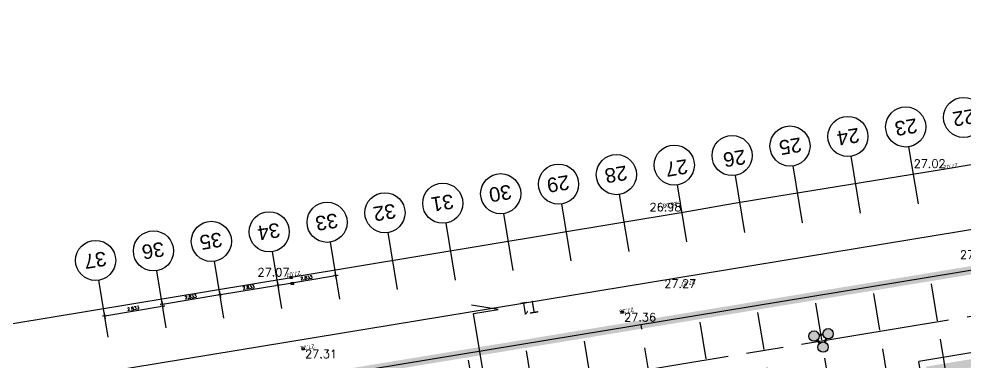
# Model space of a CAD drawing. Header units: millimetres. Extents: x 33240 to 33395, y 51607 to 51720.
# Drawn here: x 33265.78 to 33311.49, y 51697.13 to 51713.69 of the extents above; entities that cross this region are included whole.
import ezdxf
from ezdxf.enums import TextEntityAlignment as Align

# ---------------------------------------------------------------- set-up
doc = ezdxf.new("R2010")
doc.units = ezdxf.units.MM
doc.header["$LTSCALE"] = 0.3
doc.header["$MEASUREMENT"] = 0
doc.header["$PDMODE"] = 34
doc.header["$PDSIZE"] = 0.3
for name, pattern in [('ACAD_ISO08W100', [36, 24, -3, 6, -3]), ('ACAD_ISO10W100', [18, 12, -3, 0, -3]), ('ACAD_ISO13W100', [36, 12, -3, 12, -3, 0, -3, 0, -3])]:
    doc.linetypes.add(name, pattern=pattern)
doc.layers.get('0').update_dxf_attribs({"linetype": 'CONTINUOUS'})
doc.layers.get('DEFPOINTS').update_dxf_attribs({"linetype": 'CONTINUOUS'})
for name, color, linetype in [('00-TRAMES-BAT', 7, 'ACAD_ISO08W100'), ('02-MURS-PORTEUR', 1, 'CONTINUOUS'), ('02-MURS-POTEAU', 6, 'CONTINUOUS'), ('09-COT-EXT', 4, 'CONTINUOUS'), ('10-ANN-ALTITUDE', 152, 'CONTINUOUS'), ('10-ANN-ALTITUDE-GEO', 152, 'CONTINUOUS'), ('10-ANN-REPCOUPE', 1, 'CONTINUOUS'), ('11-RES-EP', 150, 'ACAD_ISO13W100'), ('11-RES-ETANCH-POLY-TEXTE', 40, 'ACAD_ISO10W100'), ('13-VOIE', 31, 'CONTINUOUS'), ('14-HACH-POTEAU', 251, 'CONTINUOUS')]:
    doc.layers.add(name, color=color, linetype=linetype)
doc.styles.add('ANN', font='romans.shx')
doc.styles.add('COT', font='romans.shx')
doc.styles.add('NIV', font='ARIAL.TTF', dxfattribs={"height": 0.2})
doc.styles.add('REPCOUP', font='ARIAL.TTF', dxfattribs={"width": 0.85, "height": 0.6})
doc.styles.add('TRAME', font='ARIAL.TTF')
doc.dimstyles.new('COTEXT', dxfattribs={"dimtxt": 0.15, "dimasz": 0.11, "dimexe": 0, "dimexo": 0, "dimgap": 0.05, "dimtad": 1, "dimdec": 3, "dimdsep": 46, "dimtxsty": 'COT', "dimblk1": 'COTBLOC', "dimblk2": 'COTBLOC', "dimsah": 1, "dimcen": -0.1, "dimse1": 1, "dimse2": 1, "dimadec": 0, "dimazin": 0, "dimtfac": 1, "dimtdec": 3, "dimtmove": 2, "dimatfit": 3, "dimldrblk": 'COTBLOC', "dimfxl": 1, "dimtolj": 1, "dimarcsym": 0})

# ---------------------------------------------------------------- blocks, each defined once
blk = doc.blocks.new('BL7', base_point=(1.5, 1))
blk.add_lwpolyline([(1, 0.5), (1, 1.5), (2, 1.5), (2, 0.5), (1, 0.5)])
blk = doc.blocks.new('COTBLOC')
for p, q in [((-0.76, 0), (-0.99, 0)), ((0, 0), (-0.76, 0)), ((0, -1.3608), (0, 1.3608)), ((0, 0), (0.76, 0)), ((0.76, 0), (0.99, 0))]:
    blk.add_line(p, q)
at = {"const_width": 0.15}
blk.add_lwpolyline([(-0.1, 0, 1), (0.1, 0, 1)], format="xyb", close=True, dxfattribs=at)
blk = doc.blocks.new('*D117')
at = {"layer": '09-COT-EXT', "color": 0, "lineweight": -2}
blk.add_line((33278.399, 51700.86), (33280.978, 51701.284), dxfattribs=at)
at = {"layer": 'DEFPOINTS', "color": 0}
for p in [(33281.086, 51701.302), (33281.274, 51700.164), (33278.478, 51699.703)]:
    blk.add_point(p, dxfattribs=at)
at = {"layer": '09-COT-EXT', "color": 0, "lineweight": -2, "xscale": 0.11, "yscale": 0.11, "zscale": 0.11}
for p, rotation in [((33281.086, 51701.302), 9.350573668281081), ((33278.291, 51700.842), 189.350573668281)]:
    blk.add_blockref('COTBLOC', p, dxfattribs=dict(at, rotation=rotation))
at = {"layer": '09-COT-EXT', "color": 0, "insert": (33279.668, 51701.195), "char_height": 0.15, "attachment_point": 5, "rotation": 9.3506, "style": 'COT'}
blk.add_mtext('\\A1;2.833', dxfattribs=at)
blk = doc.blocks.new('*D118')
at = {"layer": '09-COT-EXT', "color": 0, "lineweight": -2}
blk.add_line((33272.809, 51699.939), (33275.387, 51700.364), dxfattribs=at)
at = {"layer": 'DEFPOINTS', "color": 0}
for p in [(33275.495, 51700.381), (33275.683, 51699.243), (33272.888, 51698.783)]:
    blk.add_point(p, dxfattribs=at)
at = {"layer": '09-COT-EXT', "color": 0, "lineweight": -2, "xscale": 0.11, "yscale": 0.11, "zscale": 0.11}
for p, rotation in [((33275.495, 51700.381), 9.350573668281081), ((33272.7, 51699.921), 189.350573668281)]:
    blk.add_blockref('COTBLOC', p, dxfattribs=dict(at, rotation=rotation))
at = {"layer": '09-COT-EXT', "color": 0, "insert": (33274.077, 51700.275), "char_height": 0.15, "attachment_point": 5, "rotation": 9.3506, "style": 'COT'}
blk.add_mtext('\\A1;2.833', dxfattribs=at)
blk = doc.blocks.new('*D119')
at = {"layer": '09-COT-EXT', "color": 0, "lineweight": -2}
blk.add_line((33270.03, 51699.38), (33272.608, 51699.805), dxfattribs=at)
at = {"layer": 'DEFPOINTS', "color": 0}
for p in [(33272.716, 51699.823), (33272.888, 51698.783), (33270.092, 51698.323)]:
    blk.add_point(p, dxfattribs=at)
at = {"layer": '09-COT-EXT', "color": 0, "lineweight": -2, "xscale": 0.11, "yscale": 0.11, "zscale": 0.11}
for p, rotation in [((33272.716, 51699.823), 9.350573668281081), ((33269.921, 51699.362), 189.350573668281)]:
    blk.add_blockref('COTBLOC', p, dxfattribs=dict(at, rotation=rotation))
at = {"layer": '09-COT-EXT', "color": 0, "insert": (33271.298, 51699.716), "char_height": 0.15, "attachment_point": 5, "rotation": 9.3506, "style": 'COT'}
blk.add_mtext('\\A1;2.833', dxfattribs=at)
blk = doc.blocks.new('*D120')
at = {"layer": '09-COT-EXT', "color": 0, "lineweight": -2}
blk.add_line((33275.604, 51700.399), (33278.182, 51700.824), dxfattribs=at)
at = {"layer": 'DEFPOINTS', "color": 0}
for p in [(33278.291, 51700.842), (33278.478, 51699.703), (33275.683, 51699.243)]:
    blk.add_point(p, dxfattribs=at)
at = {"layer": '09-COT-EXT', "color": 0, "lineweight": -2, "xscale": 0.11, "yscale": 0.11, "zscale": 0.11}
for p, rotation in [((33278.291, 51700.842), 9.350573668281081), ((33275.495, 51700.381), 189.350573668281)]:
    blk.add_blockref('COTBLOC', p, dxfattribs=dict(at, rotation=rotation))
at = {"layer": '09-COT-EXT', "color": 0, "insert": (33276.873, 51700.735), "char_height": 0.15, "attachment_point": 5, "rotation": 9.3506, "style": 'COT'}
blk.add_mtext('\\A1;2.833', dxfattribs=at)
blk = doc.blocks.new('*D51')
at = {"layer": '09-COT-EXT', "color": 0, "lineweight": -2}
blk.add_line((33372.545, 51713.527), (33268.79, 51696.442), dxfattribs=at)
at = {"layer": 'DEFPOINTS', "color": 0}
for p in [(33373.229, 51710.05), (33268.682, 51696.425), (33269.257, 51692.93)]:
    blk.add_point(p, dxfattribs=at)
at = {"layer": '09-COT-EXT', "color": 0, "lineweight": -2, "xscale": 0.11, "yscale": 0.11, "zscale": 0.11}
for p, rotation in [((33372.654, 51713.545), 9.350573668281061), ((33268.682, 51696.425), 189.350573668281)]:
    blk.add_blockref('COTBLOC', p, dxfattribs=dict(at, rotation=rotation))
at = {"layer": '09-COT-EXT', "color": 0, "insert": (33320.648, 51705.108), "char_height": 0.15, "attachment_point": 5, "rotation": 9.3506, "style": 'COT'}
blk.add_mtext('\\A1;105.372', dxfattribs=at)

msp = doc.modelspace()

# ---------------------------------------------------------------- hatches: boundary and pattern name
at = {"layer": '14-HACH-POTEAU', "ltscale": 10}
h = msp.add_hatch(color=256, dxfattribs=at)
edge = h.paths.add_edge_path()
edge.add_arc((33304.6285, 51697.8458), 0.25, 0, 360)
edge = h.paths.add_edge_path()
edge.add_arc((33304.1892, 51698.3816), 0.25, 0, 360)
edge = h.paths.add_edge_path()
edge.add_arc((33304.873, 51698.4942), 0.25, 0, 360)
edge = h.paths.add_edge_path()
edge.add_arc((33305.6196, 51691.8269), 0.3, 0, 360)

# ---------------------------------------------------------------- linework, layer by layer
at = {"layer": '00-TRAMES-BAT'}
for p, q in [((33374.6336, 51709.6771), (33268.0714, 51692.1303)), ((33318.4969, 51648.5005), (33309.8137, 51701.2333)), ((33315.7012, 51648.0402), (33307.018, 51700.773)), ((33312.9055, 51647.5798), (33304.2224, 51700.3126)), ((33310.1098, 51647.1195), (33301.4267, 51699.8523)), ((33307.3141, 51646.6591), (33298.631, 51699.3919)), ((33297.627, 51688.0504), (33295.8353, 51698.9316)), ((33301.7228, 51645.7384), (33293.0396, 51698.4712)), ((33298.9271, 51645.2781), (33290.2439, 51698.0109)), ((33296.1314, 51644.8178), (33287.4482, 51697.5505))]:
    msp.add_line(p, q, dxfattribs=at)
at = {"layer": '00-TRAMES-BAT', "color": 3, "linetype": 'Continuous'}
for p, q in [((33309.2318, 51704.7674), (33308.7785, 51707.5204)), ((33306.4361, 51704.3071), (33305.9828, 51707.06)), ((33303.6404, 51703.8468), (33303.1871, 51706.5997)), ((33300.8447, 51703.3864), (33300.3914, 51706.1393)), ((33298.049, 51702.9261), (33297.5957, 51705.679)), ((33295.2534, 51702.4657), (33294.8001, 51705.2187)), ((33292.4577, 51702.0054), (33292.0044, 51704.7583)), ((33289.662, 51701.545), (33289.2087, 51704.298)), ((33286.8663, 51701.0847), (33286.413, 51703.8376)), ((33284.0706, 51700.6243), (33283.6173, 51703.3773)), ((33281.2749, 51700.164), (33280.8216, 51702.9169)), ((33278.4792, 51699.7037), (33278.0259, 51702.4566)), ((33275.6836, 51699.2433), (33275.2302, 51701.9962)), ((33272.8879, 51698.783), (33272.4346, 51701.5359)), ((33270.0922, 51698.3226), (33269.6389, 51701.0755))]:
    msp.add_line(p, q, dxfattribs=at)
for centre in [(33311.4166, 51708.9375), (33308.6209, 51708.4772), (33305.8252, 51708.0169), (33303.0296, 51707.5565), (33300.2339, 51707.0962), (33297.4382, 51706.6358), (33294.6425, 51706.1755), (33291.8468, 51705.7151), (33289.0511, 51705.2548), (33286.2554, 51704.7944), (33283.4598, 51704.3341), (33280.6641, 51703.8737), (33277.8684, 51703.4134), (33275.0727, 51702.9531), (33272.277, 51702.4927), (33269.4813, 51702.0324)]:
    msp.add_circle(centre, 0.9697, dxfattribs=at)
at = {"layer": '02-MURS-PORTEUR', "color": 4}
msp.add_line((33320.9768, 51703.0715), (33267.7643, 51694.3093), dxfattribs=at)
at = {"layer": '02-MURS-POTEAU', "color": 4}
for p, q in [((33304.6235, 51698.4784), (33304.4305, 51698.4466)), ((33304.6316, 51698.4291), (33304.4387, 51698.3973)), ((33304.3276, 51698.1734), (33304.4515, 51698.0223)), ((33304.3662, 51698.2051), (33304.4901, 51698.054)), ((33304.6929, 51698.0874), (33304.7618, 51698.2702)), ((33304.7397, 51698.0698), (33304.8086, 51698.2526))]:
    msp.add_line(p, q, dxfattribs=at)
at = {"layer": '02-MURS-POTEAU'}
for centre in [(33304.1892, 51698.3816), (33304.873, 51698.4942), (33304.6285, 51697.8458)]:
    msp.add_circle(centre, 0.25, dxfattribs=at)
at = {"layer": '10-ANN-REPCOUPE'}
for p, q in [((33288.93, 51699.6701), (33287.6412, 51699.8764)), ((33287.7396, 51699.4741), (33288.93, 51699.6701)), ((33288.8122, 51692.96), (33287.7396, 51699.4741))]:
    msp.add_line(p, q, dxfattribs=at)
at = {"layer": '11-RES-EP', "linetype": 'Continuous'}
for p in [(33320.2103, 51698.9573), (33309.7476, 51694.1789)]:
    msp.add_line(p, (33309.2578, 51697.1538), dxfattribs=at)
at = {"layer": '11-RES-ETANCH-POLY-TEXTE', "const_width": 0.4}
msp.add_lwpolyline([(33374.2287, 51711.8401), (33270.6741, 51694.7885), (33271.506, 51689.7365), (33282.669, 51691.5746), (33283.4031, 51687.1167), (33286.2086, 51687.5787), (33288.3232, 51685.5501), (33289.2666, 51686.5074), (33291.8129, 51688.4824), (33294.4625, 51689.8299), (33297.1966, 51690.6643), (33300.0066, 51691.0376), (33300.6338, 51691.0567), (33300.4551, 51692.142), (33310.3222, 51693.7667), (33309.8324, 51696.7417), (33319.7982, 51698.3827)], dxfattribs=at)
at = {"layer": '13-VOIE'}
for points in [[(33319.2097, 51707.8986), (33310.6335, 51706.4496), (33302.3934, 51705.1126), (33300.3357, 51704.7833), (33297.8731, 51704.3469), (33278.9342, 51701.2048)], [(33255.729, 51697.3755), (33278.9342, 51701.2048)]]:
    msp.add_lwpolyline(points, dxfattribs=at)

# ---------------------------------------------------------------- block references
at = {"layer": '10-ANN-ALTITUDE-GEO', "linetype": 'Continuous', "xscale": 0.09999999999854481, "yscale": 0.09999999999854481}
for p in [(33278.9341, 51701.2049), (33278.9341, 51701.2049), (33278.9863, 51700.9166), (33294.9233, 51699.5363), (33279.5071, 51697.7658), (33279.5071, 51697.7658)]:
    msp.add_blockref('BL7', p, dxfattribs=at)

# ---------------------------------------------------------------- texts
at = {"layer": '00-TRAMES-BAT', "color": 3, "linetype": 'Continuous', "style": 'TRAME'}
for s, p in [('22', (33311.9143, 51709.3594)), ('23', (33309.1186, 51708.8991)), ('24', (33306.323, 51708.4387)), ('25', (33303.5273, 51707.9784)), ('26', (33300.8283, 51707.3903)), ('28', (33295.1051, 51706.6213)), ('27', (33298.0326, 51706.93)), ('29', (33292.3094, 51706.161)), ('30', (33289.5137, 51705.7006)), ('31', (33286.7181, 51705.2403)), ('32', (33283.9224, 51704.7799)), ('33', (33281.1267, 51704.3196)), ('34', (33278.331, 51703.8592)), ('35', (33275.5353, 51703.3989)), ('36', (33272.7396, 51702.9386)), ('37', (33269.9439, 51702.4782))]:
    msp.add_text(s, height=0.7, rotation=189.3506, dxfattribs=at).set_placement(p)
at = {"layer": '10-ANN-ALTITUDE', "style": 'NIV'}
for s, p in [('27.02', (33311.1239, 51706.7223)), ('26.98', (33297.5637, 51704.8703)), ('27.07', (33279.3745, 51701.5276)), ('27.27', (33298.4228, 51701.0869)), ('27.36', (33295.4637, 51699.759)), ('27.31', (33280.0475, 51697.9885))]:
    msp.add_text(s, height=0.2, rotation=189.35057, dxfattribs=at).set_placement(p)
at = {"layer": '10-ANN-ALTITUDE-GEO', "linetype": 'Continuous', "style": 'ANN'}
for s, p in [('27.02', (33310.5474, 51706.5079)), ('26.98', (33297.787, 51704.4053)), ('27.07', (33278.8481, 51701.2632)), ('27.27', (33298.4985, 51700.7134))]:
    msp.add_text(s, height=0.4, dxfattribs=at).set_placement(p, align=Align.RIGHT)
for s, p in [('27.25', (33311.2414, 51702.1135)), ('27.36', (33295.0159, 51699.089)), ('27.31', (33279.5997, 51697.3185))]:
    msp.add_text(s, height=0.4, dxfattribs=at).set_placement(p)
at = {"layer": '10-ANN-REPCOUPE', "style": 'REPCOUP', "width": 0.85}
msp.add_text('T1', height=0.6, rotation=189.3506, dxfattribs=at).set_placement((33290.7897, 51700.1169))

# ---------------------------------------------------------------- dimensions: what is measured, and where the dimension line sits
at = {"layer": '09-COT-EXT'}
for base, p1, p2, picture, middle in [((33268.6818, 51696.4245), (33373.2292, 51710.0504), (33269.2572, 51692.9301), '*D51', (33320.6475, 51705.108)), ((33281.0862, 51701.3021), (33278.4783, 51699.7035), (33281.2736, 51700.1638), '*D117', (33279.6682, 51701.1952)), ((33278.2908, 51700.8418), (33275.6829, 51699.2432), (33278.4783, 51699.7035), '*D120', (33276.8728, 51700.735)), ((33275.4955, 51700.3815), (33272.8875, 51698.7829), (33275.6829, 51699.2432), '*D118', (33274.0775, 51700.2747)), ((33272.7164, 51699.8225), (33270.0922, 51698.3226), (33272.8875, 51698.7829), '*D119', (33271.2984, 51699.7157))]:
    dim = msp.add_linear_dim(base=base, p1=p1, p2=p2, angle=189.35057, dimstyle='COTEXT', dxfattribs=at)
    dim.commit()
    dim.dimension.update_dxf_attribs({"geometry": picture, "text_midpoint": middle})

doc.saveas('drawing.dxf')
